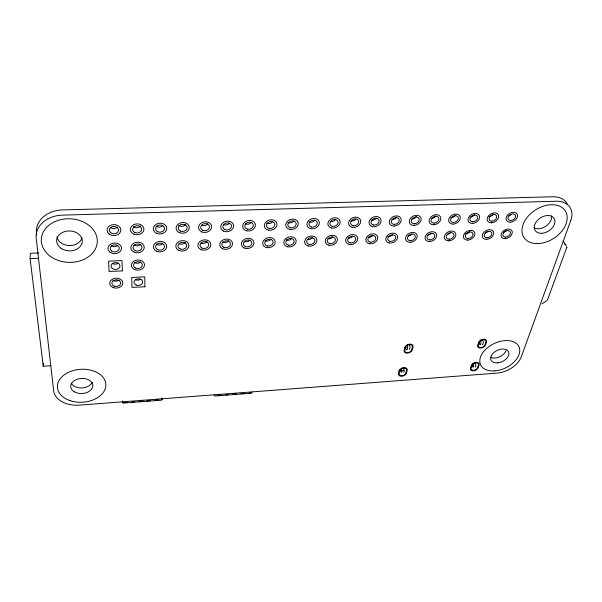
<?xml version="1.0" encoding="UTF-8"?>
<svg xmlns="http://www.w3.org/2000/svg" width="602" height="602" viewBox="0 0 602 602"><rect width="100%" height="100%" fill="white"/><g stroke="black" fill="none" stroke-linecap="round" stroke-linejoin="round"><path stroke-width="0.9" d="M50.636 365.738L43.261 366.227L43.344 363.457M43.261 366.227L30.1 258.612L30.386 253.276L38.633 252.968M233.17 393.919L232.477 394.686L215.072 396.033L214.312 395.363M251.613 392.128L251.109 392.858L249.115 393.038M251.914 392.474L251.23 393.241L233.997 394.573L233.245 393.911M547.504 299.864L566.836 247.354M506.658 230.325L503.708 232.289M546.669 300.729L542.026 303.844M127.067 402.422L123.425 402.7A0.768 0.737 -19.8 0 1 122.627 402.031M131.627 402.076L134.359 401.865M138.911 401.511L141.643 401.301A0.76 0.73 -22.5 0 0 142.35 400.706M146.843 400.902L150.447 400.623M154.955 400.277L158.559 399.999M217.585 395.461L221.243 395.183M225.81 394.829L228.557 394.619M236.443 394.009L233.215 394.047M240.973 393.663L244.593 393.384M401.331 368.966C400.496 372.254 404.837 369.282 404.168 371.675A2.799 0.911 85.2 0 1 404.085 371.998L403.679 372.164M30.1 258.612L38.408 258.288M214.651 395.664L214.086 395.01M409.292 349.469L410.112 347.625L409.571 344.938M478.921 343.403L479.944 344.653A1.069 0.444 85.3 0 0 480.471 344.442L480.908 343.057A1.069 0.444 85.3 0 0 480.87 341.748L480.336 340.198M471.87 365.745L472.856 367.017A1.046 0.421 84.6 0 0 473.36 366.844A2.747 1.106 84.7 0 0 473.511 366.302A1.046 0.421 84.7 0 0 473.42 365.248L472.909 363.706M563.179 240.996L566.512 246.052M564.383 243.644L565.338 244.991M405.191 347.068C407.306 353.389 408.389 347.038 407.163 345.096M399.69 369.711L401.669 372.345A2.807 0.903 85.2 0 0 401.85 371.622L401.82 370.802M482.383 339.265L483.18 341.59A1.069 0.444 85.3 0 1 483.225 342.899L482.781 344.284A1.069 0.444 85.2 0 1 482.255 344.494M474.918 362.765L475.678 365.075A1.046 0.421 84.6 0 1 475.723 366.355A2.747 1.106 84.7 0 1 475.618 366.678A1.046 0.421 84.6 0 1 475.226 366.957M403.468 368.003L404.175 370.629M36.692 235.006L36.474 233.14A27.985 21.89 3.2 0 1 62.593 209.91L552.824 196.764A24.494 16.909 -33.2 0 1 567.483 204.514M122.59 400.962L122.665 402.407A0.768 0.737 -19.8 0 0 123.47 403.084L141.726 401.677A0.768 0.73 -22.5 0 0 142.448 400.887M162.036 397.945L162.104 399.374A0.76 0.73 -25.8 0 1 161.389 400.164L143.314 401.557A0.768 0.73 -22.8 0 1 142.523 400.879M566.768 247.001A0.963 0.587 4 0 1 566.775 247.467M547.429 299.555A0.911 0.414 30.4 0 1 547.466 299.931M161.983 399.006A0.752 0.722 -25.8 0 1 161.637 399.668M143.035 401.173A0.76 0.73 -22.8 0 1 142.478 400.691M487.876 231.394A4.071 2.912 -30.5 0 1 485.212 232.982M511.452 214.214A4.116 2.927 -32.3 0 1 508.75 215.817M493.331 213.988A4.116 2.972 -31.6 0 1 489.035 216.554M469.793 231.273A4.079 2.957 -29.7 0 1 465.542 233.809M474.391 214.583A4.124 3.018 -30.8 0 1 470.094 217.164M450.334 232.748A4.086 2.995 -28.8 0 1 447.662 234.351M455.255 215.177A4.131 3.063 -29.9 0 1 450.958 217.773M431.258 233.441A4.094 3.04 -27.8 0 1 427.57 235.201M392.481 234.84A4.116 3.123 -25.5 0 1 387.801 236.541M396.56 217.013A4.161 3.198 -26.6 0 1 392.263 219.647M411.971 234.14A4.101 3.078 -26.7 0 1 408.284 235.909M435.901 215.787A4.139 3.108 -28.9 0 1 431.604 218.391M416.336 216.396A4.154 3.153 -27.8 0 1 412.039 219.015M332.718 237.007A4.161 3.243 -21.1 0 1 327.97 238.731M352.855 236.277A4.146 3.206 -22.7 0 1 348.129 237.993M335.359 219.753A4.206 3.326 -22.1 0 1 330.566 221.506M376.009 218.473A4.176 3.236 -25.2 0 1 371.261 220.204M355.797 219.113A4.191 3.281 -23.7 0 1 351.026 220.851M372.773 235.555A4.131 3.16 -24.1 0 1 368.07 237.263M312.348 237.745A4.184 3.281 -19.4 0 1 307.577 239.476M270.938 239.242A4.229 3.356 -15.7 0 1 265.151 240.695M291.759 238.482A4.206 3.319 -17.6 0 1 286.018 239.935M272.653 221.732A4.274 3.446 -16.2 0 1 266.806 223.191M314.695 220.407A4.222 3.364 -20.3 0 1 308.931 221.852M293.791 221.062A4.244 3.409 -18.3 0 1 287.989 222.514M228.587 240.77A4.289 3.424 -11.6 0 1 222.717 242.245M249.883 240.002A4.259 3.386 -13.7 0 1 244.051 241.462M251.267 222.401A4.297 3.477 -14 0 1 245.383 223.876M229.64 223.086A4.334 3.514 -11.8 0 1 223.711 224.561M207.758 223.771A4.372 3.544 -9.4 0 1 201.79 225.261M207.043 241.552A4.327 3.454 -9.5 0 1 201.136 243.027M162.525 243.885A4.41 3.507 -5.3 0 1 156.309 244.111M162.525 225.938A4.455 3.604 -4.8 0 1 156.242 226.141M185.258 242.335A4.364 3.477 -7.3 0 1 179.306 243.825M185.627 224.471A4.41 3.574 -7.1 0 1 178.704 225.426M140.236 244.69A4.455 3.529 -3.2 0 1 133.953 244.924M140.567 225.893A4.507 3.627 -2.6 0 1 133.516 226.864M116.954 227.383A4.56 3.65 -0.5 0 1 110.52 227.586M117.691 245.511A4.507 3.552 -1.3 0 1 111.332 245.744M475.181 362.75A3.484 2.235 -24.4 0 1 474.873 363.397M403.867 367.98A3.529 2.34 -21.2 0 1 403.588 368.635M400.797 370.584A3.529 2.34 -21.2 0 1 399.073 370.712M406.433 347.512A3.62 2.453 -22.1 0 1 404.664 347.632M118.413 263.051A4.44 3.439 -2 0 1 112.153 263.307M140.597 262.141A4.387 3.416 -3.8 0 1 134.412 262.397M140.951 279.05A4.319 3.311 -4.3 0 1 135.766 279.81M119.113 280.035A4.364 3.326 -2.6 0 1 112.958 280.314M551.598 215.892A11.167 7.721 -32.9 0 1 545.848 226.194A11.167 7.721 -32.9 0 1 533.959 227.744M81.925 237.858A12.725 9.941 2.7 0 1 69.207 245.556A12.725 9.941 2.7 0 1 56.919 237M92.211 382.308A11.032 7.54 -3.3 0 1 81.842 387.959A11.032 7.54 -3.3 0 1 71.247 383.173M506.011 350.59A9.647 6.155 -25.7 0 1 490.863 357.483M399.103 370.967L398.494 373.496A4.267 2.807 -21.2 0 0 401.782 376.205A4.267 2.807 -21.2 0 0 406.561 372.894L407.193 370.365A4.274 2.822 -21.3 0 0 403.904 367.619A4.274 2.822 -21.3 0 0 399.103 370.967M404.77 347.602L404.13 350.259A4.372 2.942 -22.1 0 0 407.471 353.133A4.372 2.942 -22.1 0 0 412.378 349.694L413.04 347.045A4.38 2.957 -22.2 0 0 409.691 344.133A4.38 2.957 -22.2 0 0 404.77 347.602M399.781 370.915L399.164 373.443A3.552 2.34 -21.2 0 0 401.91 375.708A3.552 2.34 -21.2 0 0 405.891 372.939L406.523 370.418A3.559 2.355 -21.3 0 0 403.776 368.131A3.559 2.355 -21.3 0 0 399.781 370.915M405.462 347.557L404.815 350.213A3.642 2.453 -22.1 0 0 407.607 352.606A3.642 2.453 -22.1 0 0 411.693 349.739L412.355 347.091A3.65 2.461 -22.2 0 0 409.563 344.66A3.65 2.461 -22.2 0 0 405.462 347.557M471.268 365.625L470.486 368.115A4.206 2.679 -24.3 0 0 473.413 370.802A4.206 2.679 -24.3 0 0 478.236 367.536L479.034 365.053A4.222 2.694 -24.4 0 0 476.107 362.336A4.222 2.694 -24.4 0 0 471.268 365.625M478.515 342.621L477.695 345.232A4.319 2.799 -25.3 0 0 480.659 348.069A4.319 2.799 -25.3 0 0 485.611 344.69L486.446 342.087A4.327 2.814 -25.5 0 0 483.481 339.204A4.327 2.814 -25.5 0 0 478.515 342.621M471.915 365.58L471.133 368.07A3.507 2.235 -24.3 0 0 473.571 370.305A3.507 2.235 -24.3 0 0 477.589 367.589L478.387 365.098A3.514 2.242 -24.4 0 0 475.949 362.833A3.514 2.242 -24.4 0 0 471.915 365.58M479.177 342.576L478.349 345.187A3.597 2.333 -25.3 0 0 480.825 347.55A3.597 2.333 -25.3 0 0 484.949 344.735L485.791 342.124A3.604 2.348 -25.5 0 0 483.316 339.731A3.604 2.348 -25.5 0 0 479.177 342.576M570.801 220.392L521.272 356.896A21.145 13.357 -25.6 0 1 497.041 373.112L79.434 405.131A24.253 16.412 -3.4 0 1 53.676 390.826L36.233 238.475A28.196 21.958 3 0 1 62.555 215.125L556.15 201.241A24.659 16.931 -33.1 0 1 570.801 220.392M144.909 286.785L131.981 287.395L131.695 277.424L144.766 276.86L144.909 286.785M122.394 270.908L109.082 271.457L108.593 261.133L122.003 260.591L122.394 270.908M505.65 237.06A4.071 2.859 -31 0 0 510.323 232.116A4.071 2.859 -31 0 0 504.002 232.334A4.071 2.859 -31 0 0 505.65 237.06M505.138 238.655A6.103 4.289 -31 0 0 512.151 231.251A6.103 4.289 -31 0 0 502.678 231.567A6.103 4.289 -31 0 0 505.138 238.655M487.026 237.782A4.101 2.912 -30.3 0 0 491.683 232.793A4.101 2.912 -30.3 0 0 485.265 233.012A4.101 2.912 -30.3 0 0 487.026 237.782M486.536 239.393A6.133 4.364 -30.3 0 0 493.52 231.92A6.133 4.364 -30.3 0 0 483.91 232.237A6.133 4.364 -30.3 0 0 486.536 239.393M510.759 220.543A4.146 2.935 -32.1 0 0 515.515 215.471A4.146 2.935 -32.1 0 0 509.111 215.659A4.146 2.935 -32.1 0 0 510.759 220.543M510.233 222.191A6.216 4.402 -32.1 0 0 517.381 214.59A6.216 4.402 -32.1 0 0 507.779 214.861A6.216 4.402 -32.1 0 0 510.233 222.191M491.909 221.175A4.146 2.98 -31.4 0 0 496.627 216.073A4.146 2.98 -31.4 0 0 490.156 216.268A4.146 2.98 -31.4 0 0 491.909 221.175M491.405 222.83A6.223 4.47 -31.4 0 0 498.494 215.185A6.223 4.47 -31.4 0 0 488.786 215.463A6.223 4.47 -31.4 0 0 491.405 222.83M468.228 238.497A4.101 2.957 -29.5 0 0 472.848 233.478A4.101 2.957 -29.5 0 0 466.354 233.704A4.101 2.957 -29.5 0 0 468.228 238.497M472.856 221.807A4.154 3.025 -30.6 0 0 477.536 216.682A4.154 3.025 -30.6 0 0 470.99 216.878A4.154 3.025 -30.6 0 0 472.856 221.807M472.374 223.47A6.231 4.538 -30.6 0 0 479.403 215.787A6.231 4.538 -30.6 0 0 469.59 216.065A6.231 4.538 -30.6 0 0 472.374 223.47M467.762 240.115A6.148 4.425 -29.5 0 0 474.685 232.605A6.148 4.425 -29.5 0 0 464.97 232.929A6.148 4.425 -29.5 0 0 467.762 240.115M449.235 239.22A4.116 3.002 -28.6 0 0 453.81 234.178A4.116 3.002 -28.6 0 0 447.248 234.404A4.116 3.002 -28.6 0 0 449.235 239.22M453.599 222.447A4.161 3.07 -29.8 0 0 458.227 217.299A4.161 3.07 -29.8 0 0 451.613 217.495A4.161 3.07 -29.8 0 0 453.599 222.447M453.14 224.117A6.246 4.598 -29.8 0 0 460.109 216.404A6.246 4.598 -29.8 0 0 450.183 216.682A6.246 4.598 -29.8 0 0 453.14 224.117M448.791 240.838A6.155 4.492 -28.6 0 0 455.654 233.298A6.155 4.492 -28.6 0 0 445.834 233.621A6.155 4.492 -28.6 0 0 448.791 240.838M410.617 240.687A4.131 3.085 -26.6 0 0 415.102 235.593A4.131 3.085 -26.6 0 0 408.397 235.826A4.131 3.085 -26.6 0 0 410.617 240.687M430.031 239.95A4.124 3.04 -27.7 0 0 434.561 234.878A4.124 3.04 -27.7 0 0 427.924 235.111A4.124 3.04 -27.7 0 0 430.031 239.95M429.617 241.575A6.17 4.553 -27.7 0 0 436.412 233.997A6.17 4.553 -27.7 0 0 426.487 234.328A6.17 4.553 -27.7 0 0 429.617 241.575M434.125 223.094A4.169 3.115 -28.8 0 0 438.715 217.916A4.169 3.115 -28.8 0 0 432.025 218.12A4.169 3.115 -28.8 0 0 434.125 223.094M390.006 241.349A4.146 3.123 -25.4 0 0 395.657 237.105A4.146 3.123 -25.4 0 0 389.426 235.833A4.146 3.123 -25.4 0 0 390.006 241.349M394.536 224.411A4.191 3.198 -26.5 0 0 399.028 219.188A4.191 3.198 -26.5 0 0 392.188 219.391A4.191 3.198 -26.5 0 0 394.536 224.411M389.148 242.952A6.208 4.681 -25.4 0 0 397.629 236.609A6.208 4.681 -25.4 0 0 388.298 234.69A6.208 4.681 -25.4 0 0 389.148 242.952M394.159 226.111A6.283 4.801 -26.5 0 0 400.924 218.278A6.283 4.801 -26.5 0 0 390.668 218.564A6.283 4.801 -26.5 0 0 394.159 226.111M414.439 223.748A4.176 3.153 -27.7 0 0 418.984 218.549A4.176 3.153 -27.7 0 0 412.219 218.752A4.176 3.153 -27.7 0 0 414.439 223.748M414.041 225.441A6.268 4.733 -27.7 0 0 420.866 217.646A6.268 4.733 -27.7 0 0 410.722 217.932A6.268 4.733 -27.7 0 0 414.041 225.441M410.233 242.32A6.186 4.62 -26.6 0 0 416.96 234.705A6.186 4.62 -26.6 0 0 406.922 235.036A6.186 4.62 -26.6 0 0 410.233 242.32M433.696 224.779A6.253 4.665 -28.8 0 0 440.596 217.021A6.253 4.665 -28.8 0 0 430.565 217.299A6.253 4.665 -28.8 0 0 433.696 224.779M288.508 245.202A4.237 3.326 -17.6 0 0 294.077 240.845A4.237 3.326 -17.6 0 0 287.335 239.551A4.237 3.326 -17.6 0 0 288.508 245.202M329.783 243.637A4.191 3.251 -21.1 0 0 335.389 239.325A4.191 3.251 -21.1 0 0 328.858 238.038A4.191 3.251 -21.1 0 0 329.783 243.637M350.078 242.869A4.176 3.206 -22.6 0 0 355.699 238.573A4.176 3.206 -22.6 0 0 349.265 237.293A4.176 3.206 -22.6 0 0 350.078 242.869M332.432 226.36A4.237 3.334 -22 0 0 338.098 221.965A4.237 3.334 -22 0 0 331.506 220.61A4.237 3.334 -22 0 0 332.432 226.36M373.39 224.997A4.206 3.243 -25.1 0 0 379.094 220.648A4.206 3.243 -25.1 0 0 372.713 219.301A4.206 3.243 -25.1 0 0 373.39 224.997M353.028 225.675A4.222 3.288 -23.6 0 0 358.709 221.303A4.222 3.288 -23.6 0 0 352.223 219.956A4.222 3.288 -23.6 0 0 353.028 225.675M370.155 242.102A4.161 3.168 -24.1 0 0 375.791 237.835A4.161 3.168 -24.1 0 0 369.455 236.563A4.161 3.168 -24.1 0 0 370.155 242.102M309.262 244.412A4.214 3.288 -19.4 0 0 314.846 240.078A4.214 3.288 -19.4 0 0 308.209 238.791A4.214 3.288 -19.4 0 0 309.262 244.412M311.603 227.052A4.252 3.371 -20.2 0 0 317.246 222.635A4.252 3.371 -20.2 0 0 310.549 221.273A4.252 3.371 -20.2 0 0 311.603 227.052M267.521 246A4.259 3.364 -15.7 0 0 273.075 241.62A4.259 3.364 -15.7 0 0 266.219 240.318A4.259 3.364 -15.7 0 0 267.521 246M269.222 228.459A4.304 3.454 -16.3 0 0 274.836 223.997A4.304 3.454 -16.3 0 0 267.92 222.627A4.304 3.454 -16.3 0 0 269.222 228.459M331.627 228.038A6.351 4.997 -22 0 0 340.138 221.453A6.351 4.997 -22 0 0 330.257 219.406A6.351 4.997 -22 0 0 331.627 228.038M328.993 245.262A6.276 4.861 -21.1 0 0 337.398 238.813A6.276 4.861 -21.1 0 0 327.623 236.879A6.276 4.861 -21.1 0 0 328.993 245.262M352.2 227.345A6.329 4.936 -23.6 0 0 360.741 220.791A6.329 4.936 -23.6 0 0 351.019 218.752A6.329 4.936 -23.6 0 0 352.2 227.345M349.273 244.487A6.246 4.801 -22.6 0 0 357.693 238.068A6.246 4.801 -22.6 0 0 348.069 236.142A6.246 4.801 -22.6 0 0 349.273 244.487M372.548 226.661A6.306 4.869 -25.1 0 0 381.111 220.136A6.306 4.869 -25.1 0 0 371.539 218.112A6.306 4.869 -25.1 0 0 372.548 226.661M308.495 246.052A6.306 4.921 -19.4 0 0 316.87 239.566A6.306 4.921 -19.4 0 0 306.945 237.624A6.306 4.921 -19.4 0 0 308.495 246.052M266.806 247.648A6.381 5.034 -15.7 0 0 275.122 241.101A6.381 5.034 -15.7 0 0 264.872 239.144A6.381 5.034 -15.7 0 0 266.806 247.648M268.492 230.167A6.456 5.177 -16.3 0 0 276.92 223.47A6.456 5.177 -16.3 0 0 266.551 221.401A6.456 5.177 -16.3 0 0 268.492 230.167M290.533 227.752A4.274 3.416 -18.3 0 0 296.161 223.312A4.274 3.416 -18.3 0 0 289.359 221.942A4.274 3.416 -18.3 0 0 290.533 227.752M289.773 229.445A6.419 5.117 -18.3 0 0 298.231 222.793A6.419 5.117 -18.3 0 0 288.034 220.731A6.419 5.117 -18.3 0 0 289.773 229.445M287.771 246.843A6.336 4.982 -17.6 0 0 296.116 240.333A6.336 4.982 -17.6 0 0 286.025 238.377A6.336 4.982 -17.6 0 0 287.771 246.843M310.82 228.737A6.381 5.057 -20.2 0 0 319.308 222.115A6.381 5.057 -20.2 0 0 309.262 220.061A6.381 5.057 -20.2 0 0 310.82 228.737M369.319 243.72A6.223 4.741 -24.1 0 0 377.77 237.331A6.223 4.741 -24.1 0 0 368.296 235.412A6.223 4.741 -24.1 0 0 369.319 243.72M223.816 247.309A4.319 3.431 -11.7 0 0 230.431 244.081A4.319 3.431 -11.7 0 0 224.185 241.304A4.319 3.431 -11.7 0 0 223.816 247.309M244.119 248.001A6.419 5.087 -13.7 0 0 253.999 243.208A6.419 5.087 -13.7 0 0 244.856 239.054A6.419 5.087 -13.7 0 0 244.119 248.001M245.307 246.496A4.289 3.394 -13.7 0 0 251.899 243.283A4.289 3.394 -13.7 0 0 245.789 240.522A4.289 3.394 -13.7 0 0 245.307 246.496M224.839 229.58A4.364 3.522 -11.8 0 0 231.522 226.307A4.364 3.522 -11.8 0 0 225.216 223.417A4.364 3.522 -11.8 0 0 224.839 229.58M247.663 229.181A4.334 3.492 -14.1 0 0 253.254 224.689A4.334 3.492 -14.1 0 0 246.226 223.312A4.334 3.492 -14.1 0 0 247.663 229.181M246.955 230.89A6.502 5.23 -14.1 0 0 255.353 224.162A6.502 5.23 -14.1 0 0 244.818 222.085A6.502 5.23 -14.1 0 0 246.955 230.89M223.651 231.138A6.547 5.283 -11.8 0 0 233.674 226.232A6.547 5.283 -11.8 0 0 224.237 221.882A6.547 5.283 -11.8 0 0 223.651 231.138M222.65 248.822A6.471 5.132 -11.7 0 0 232.553 244.006A6.471 5.132 -11.7 0 0 223.222 239.829A6.471 5.132 -11.7 0 0 222.65 248.822M202.761 230.31A4.402 3.552 -9.6 0 0 209.458 227.014A4.402 3.552 -9.6 0 0 203.017 224.117A4.402 3.552 -9.6 0 0 202.761 230.31M202.084 248.129A4.357 3.461 -9.6 0 0 208.713 244.886A4.357 3.461 -9.6 0 0 202.34 242.094A4.357 3.461 -9.6 0 0 202.084 248.129M201.587 231.875A6.599 5.335 -9.6 0 0 211.641 226.946A6.599 5.335 -9.6 0 0 201.994 222.574A6.599 5.335 -9.6 0 0 201.587 231.875M200.933 249.649A6.524 5.177 -9.6 0 0 210.858 244.811A6.524 5.177 -9.6 0 0 201.324 240.612A6.524 5.177 -9.6 0 0 200.933 249.649M180.103 248.965A4.395 3.492 -7.5 0 0 186.74 245.699A4.395 3.492 -7.5 0 0 180.231 242.892A4.395 3.492 -7.5 0 0 180.103 248.965M180.419 231.055A4.44 3.582 -7.3 0 0 187.132 227.737A4.44 3.582 -7.3 0 0 180.555 224.824A4.44 3.582 -7.3 0 0 180.419 231.055M157.859 249.8A4.44 3.514 -5.4 0 0 164.519 246.527A4.44 3.514 -5.4 0 0 157.867 243.705A4.44 3.514 -5.4 0 0 157.859 249.8M157.814 231.8A4.492 3.612 -5 0 0 164.542 228.474A4.492 3.612 -5 0 0 157.822 225.539A4.492 3.612 -5 0 0 157.814 231.8M178.967 250.492A6.584 5.222 -7.5 0 0 188.915 245.624A6.584 5.222 -7.5 0 0 179.178 241.41A6.584 5.222 -7.5 0 0 178.967 250.492M179.261 232.628A6.667 5.38 -7.3 0 0 189.344 227.669A6.667 5.38 -7.3 0 0 179.486 223.282A6.667 5.38 -7.3 0 0 179.261 232.628M135.36 250.658A4.492 3.537 -3.4 0 0 142.034 247.362A4.492 3.537 -3.4 0 0 135.247 244.525A4.492 3.537 -3.4 0 0 135.36 250.658M134.938 232.56A4.538 3.635 -2.8 0 0 141.688 229.212A4.538 3.635 -2.8 0 0 134.825 226.262A4.538 3.635 -2.8 0 0 134.938 232.56M156.678 233.38A6.735 5.418 -5 0 0 166.777 228.399A6.735 5.418 -5 0 0 156.708 223.989A6.735 5.418 -5 0 0 156.678 233.38M156.738 251.343A6.652 5.26 -5.4 0 0 166.716 246.444A6.652 5.26 -5.4 0 0 156.768 242.207A6.652 5.26 -5.4 0 0 156.738 251.343M134.254 252.2A6.727 5.298 -3.4 0 0 144.254 247.279A6.727 5.298 -3.4 0 0 134.103 243.02A6.727 5.298 -3.4 0 0 134.254 252.2M133.825 234.148A6.81 5.456 -2.8 0 0 143.946 229.136A6.81 5.456 -2.8 0 0 133.659 224.704A6.81 5.456 -2.8 0 0 133.825 234.148M110.821 232.778A4.598 3.657 -0.7 0 0 118.436 230.905A4.598 3.657 -0.7 0 0 112.634 226.6A4.598 3.657 -0.7 0 0 110.821 232.778M111.633 250.981A4.545 3.559 -1.5 0 0 119.166 249.123A4.545 3.559 -1.5 0 0 113.432 244.961A4.545 3.559 -1.5 0 0 111.633 250.981M110.076 252.268A6.803 5.328 -1.5 0 0 121.356 249.499A6.803 5.328 -1.5 0 0 112.777 243.261A6.803 5.328 -1.5 0 0 110.076 252.268M109.24 234.095A6.893 5.486 -0.7 0 0 120.663 231.303A6.893 5.486 -0.7 0 0 111.972 224.839A6.893 5.486 -0.7 0 0 109.24 234.095M112.461 268.59A4.47 3.446 -2.2 0 0 119.866 266.754A4.47 3.446 -2.2 0 0 114.23 262.75A4.47 3.446 -2.2 0 0 112.461 268.59M135.804 268.153A4.417 3.424 -4 0 0 142.365 264.925A4.417 3.424 -4 0 0 135.691 262.216A4.417 3.424 -4 0 0 135.804 268.153M134.713 269.651A6.614 5.125 -4 0 0 144.555 264.835A6.614 5.125 -4 0 0 134.562 260.771A6.614 5.125 -4 0 0 134.713 269.651M136.233 285.1A4.349 3.319 -4.5 0 0 142.697 281.947A4.349 3.319 -4.5 0 0 136.12 279.351A4.349 3.319 -4.5 0 0 136.233 285.1M114.192 286.131A4.402 3.334 -2.8 0 0 120.671 282.955A4.402 3.334 -2.8 0 0 113.959 280.359A4.402 3.334 -2.8 0 0 114.192 286.131M113.138 287.598A6.584 4.997 -2.8 0 0 122.846 282.857A6.584 4.997 -2.8 0 0 112.815 278.952A6.584 4.997 -2.8 0 0 113.138 287.598M541.484 233.313A11.242 7.728 -32.7 0 0 554.698 219.738A11.242 7.728 -32.7 0 0 537.616 220.204A11.242 7.728 -32.7 0 0 541.484 233.313M537.571 243.607A24.577 16.894 -32.7 0 0 566.7 214.086A24.577 16.894 -32.7 0 0 529.482 214.771A24.577 16.894 -32.7 0 0 537.571 243.607M50.47 256.414A28.023 21.8 2.4 0 0 96.674 245.639A28.023 21.8 2.4 0 0 60.734 219.67A28.023 21.8 2.4 0 0 50.47 256.414M70.366 400.751A24.268 16.495 -3.5 0 0 105.854 384.309A24.268 16.495 -3.5 0 0 68.673 372.232A24.268 16.495 -3.5 0 0 70.366 400.751M494.295 370.937A21.213 13.455 -25.6 0 0 519.157 347.203A21.213 13.455 -25.6 0 0 485.844 349.183A21.213 13.455 -25.6 0 0 494.295 370.937M60.96 248.22A12.823 9.971 2.4 0 0 82.03 243.14A12.823 9.971 2.4 0 0 65.452 231.379A12.823 9.971 2.4 0 0 60.96 248.22M74.332 391.827A11.099 7.548 -3.5 0 0 92.61 387.206A11.099 7.548 -3.5 0 0 78.358 378.906A11.099 7.548 -3.5 0 0 74.332 391.827M497.365 362.886A9.707 6.155 -25.6 0 0 508.637 351.982A9.707 6.155 -25.6 0 0 493.362 352.99A9.707 6.155 -25.6 0 0 497.365 362.886"/></g></svg>
